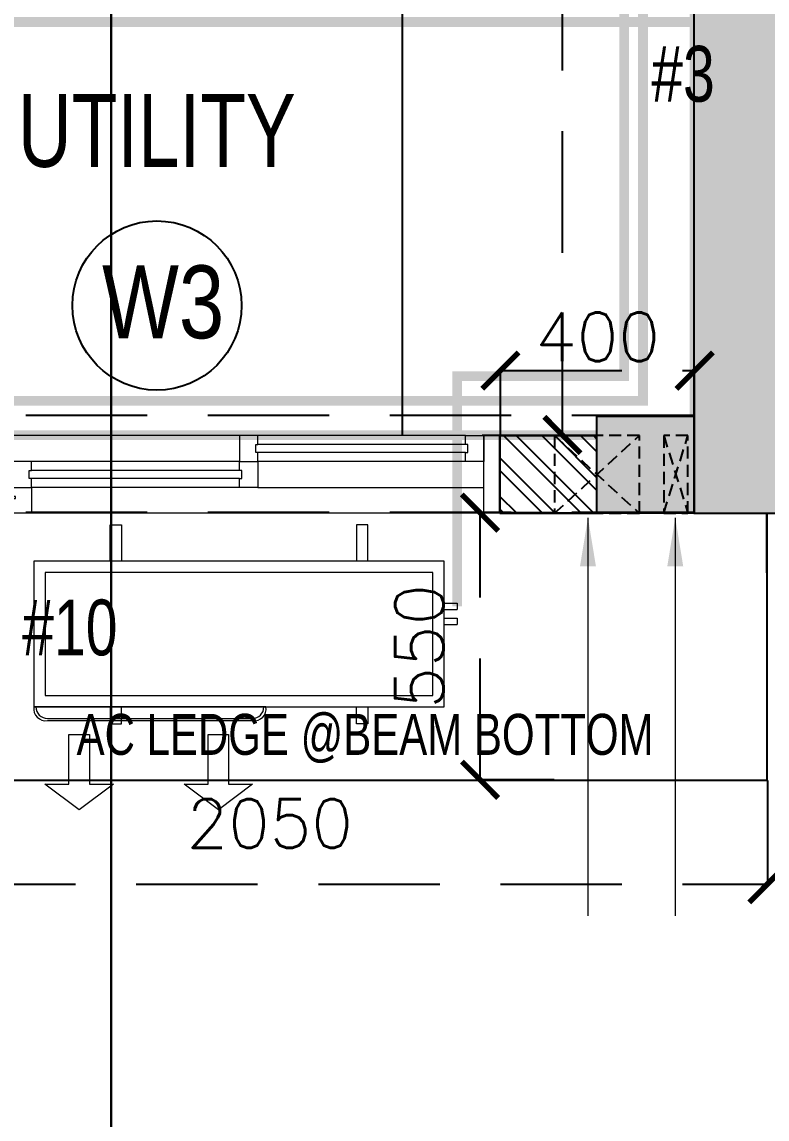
# Model space of a CAD drawing. Header units: millimetres. Extents: x 1135099 to 1230264, y -5736945 to -5695799.
# Drawn here: x 1216977 to 1218511, y -5720856 to -5718599 of the extents above; entities that cross this region are included whole.
import ezdxf
from ezdxf.enums import TextEntityAlignment as Align

# ---------------------------------------------------------------- set-up
doc = ezdxf.new("R2010")
doc.units = ezdxf.units.MM
doc.header["$LTSCALE"] = 1000
doc.header["$MEASUREMENT"] = 0
for name, pattern in [('3BHK-A$0$AUDIT_D_120904163729-0', [0]), ('3BHK-A$0$DASHED', [0.75, 0.5, -0.25]), ('3BHK-A$0$HIDDEN', [0.375, 0.25, -0.125]), ('3BHK-A$0$PHANTOM2', [1.25, 0.625, -0.125, 0.125, -0.125, 0.125, -0.125]), ('AUDIT_D_120904163729-0', [0]), ('T8 - TYPICAL FLOOR CORE$0$HIDDEN', [0.375, 0.25, -0.125]), ('T8(T9 IS SIMILAR) - DIMENSION & TEXTING$0$HIDDEN', [0.375, 0.25, -0.125]), ('T8(T9 IS SIMILAR)$0$$0$HIDDEN', [0.375, 0.25, -0.125]), ('T8_PROFILE SECTIONS$0$HIDDEN', [0.375, 0.25, -0.125]), ('T8_PROFILE SECTIONS$0$PHANTOM2', [1.25, 0.625, -0.125, 0.125, -0.125, 0.125, -0.125])]:
    doc.linetypes.add(name, pattern=pattern)
doc.layers.get('0').update_dxf_attribs({"linetype": 'AUDIT_D_120904163729-0'})
for name, color, linetype in [('3BHK-A$0$$0$a-KIT FIX', 251, 'Continuous'), ('3BHK-A$0$A-HATCH -160', 251, '3BHK-A$0$AUDIT_D_120904163729-0'), ('T8 - TYPICAL FLOOR CORE$0$A-DIMENSIONS', 2, 'T8 - TYPICAL FLOOR CORE$0$HIDDEN'), ('T8 - TYPICAL FLOOR CORE$0$A-SLAB SUNK-AC LEDGES', 251, 'T8 - TYPICAL FLOOR CORE$0$HIDDEN'), ('T8(T9 IS SIMILAR) - DIMENSION & TEXTING$0$A-DIMENSIONS', 2, 'T8(T9 IS SIMILAR) - DIMENSION & TEXTING$0$HIDDEN'), ('T8(T9 IS SIMILAR) - DIMENSION & TEXTING$1$a-window-no', 125, 'Continuous'), ('T8(T9 IS SIMILAR)$0$S-BEAM', 20, 'T8(T9 IS SIMILAR)$0$$0$HIDDEN'), ('T8_PROFILE SECTIONS$0$A-PROFILE SECTIONS', 81, 'T8_PROFILE SECTIONS$0$PHANTOM2'), ('T8_REFUGE COLUMNS$0$A-SHEAR WALL THICKENING', 3, 'Continuous'), ('T8_REFUGE COLUMNS$1$A-RCC COLS', 3, 'Continuous'), ('T8_TYPICAL COLUMNS$0$A-RCC COLS', 3, 'Continuous'), ('T8_TYPICAL COLUMNS$0$A-SHEAR WALL THICKENING', 3, 'Continuous')]:
    doc.layers.add(name, color=color, linetype=linetype)
for name, color, linetype, lineweight in [('3BHK-A$0$$0$Window', 4, 'Continuous', 20), ('3BHK-A$0$$1$A-WALL- 160', 6, 'Continuous', 30), ('3BHK-A$0$A-AC DRAIN PIPE', 94, 'Continuous', 18), ('3BHK-A$0$A-AC PIPE', 151, 'Continuous', 20), ('3BHK-A$0$A-ODU', 30, 'Continuous', 20), ('T8(T9 IS SIMILAR) - DIMENSION & TEXTING$0$T8 - TYPICAL FLOOR CORE$0$$1$a-Text', 4, 'Continuous', 0), ('T8(T9 IS SIMILAR) - DIMENSION & TEXTING$1$a-Text', 4, 'Continuous', 0), ('T8(T9 IS SIMILAR) - DIMENSION & TEXTING$1$R0-18-10-2014-T1-1st Podium Floor Plan$0$Text', 2, 'Continuous', 0), ('T8(T9 IS SIMILAR)$0$D&W', 8, 'Continuous', 25)]:
    doc.layers.add(name, color=color, linetype=linetype, lineweight=lineweight)
doc.layers.add('A-RERA CARPET AREA', color=30, linetype='Continuous', plot=False)
doc.layers.add('T8_REFUGE COLUMNS$1$COL-HATCH', color=7, linetype='Continuous', lineweight=25, true_color=0xa3a3a3)
doc.styles.add('T8 - TYPICAL FLOOR CORE$0$Romans 1', font='romans.shx', dxfattribs={"height": 100})
doc.styles.add('T8(T9 IS SIMILAR) - DIMENSION & TEXTING$0$Romans 1', font='romans.shx', dxfattribs={"height": 100})
doc.styles.add('T8(T9 IS SIMILAR) - DIMENSION & TEXTING$0$T8 - TYPICAL FLOOR CORE$0$$1$ARIAL ARROW', font='swisscl.ttf')
doc.styles.add('T8(T9 IS SIMILAR) - DIMENSION & TEXTING$1$ARIAL ARROW', font='swisscl.ttf')
doc.styles.add('T8(T9 IS SIMILAR) - DIMENSION & TEXTING$1$LODHA STANDERD', font='sanss___.ttf')
doc.styles.add('T8(T9 IS SIMILAR) - DIMENSION & TEXTING$1$Tahoma', font='tahoma.ttf')
doc.dimstyles.new('T8 - TYPICAL FLOOR CORE$0$ALPINE S', dxfattribs={"dimscale": 0, "dimtxt": 100, "dimasz": 75, "dimexe": 0, "dimexo": 0, "dimgap": 75, "dimtad": 1, "dimdec": 0, "dimzin": 0, "dimdsep": 46, "dimtxsty": 'T8 - TYPICAL FLOOR CORE$0$Romans 1', "dimblk": 'T8 - TYPICAL FLOOR CORE$0$_ArchTick', "dimcen": 0.09, "dimclrd": 256, "dimclre": 256, "dimclrt": 7, "dimadec": 0, "dimazin": 0, "dimtfac": 1, "dimtdec": 0, "dimtofl": 0, "dimtmove": 1, "dimatfit": 0, "dimldrblk": 'T8 - TYPICAL FLOOR CORE$0$_Open90', "dimfxl": 1, "dimtolj": 1, "dimtzin": 0, "dimarcsym": 0})
doc.dimstyles.new('T8(T9 IS SIMILAR) - DIMENSION & TEXTING$0$ALPINE S', dxfattribs={"dimscale": 0, "dimtxt": 100, "dimasz": 75, "dimexe": 0, "dimexo": 0, "dimgap": 75, "dimtad": 1, "dimdec": 0, "dimzin": 0, "dimdsep": 46, "dimtxsty": 'T8(T9 IS SIMILAR) - DIMENSION & TEXTING$0$Romans 1', "dimblk": 'T8(T9 IS SIMILAR) - DIMENSION & TEXTING$0$_ArchTick', "dimcen": 0.09, "dimclrd": 256, "dimclre": 256, "dimclrt": 7, "dimadec": 0, "dimazin": 0, "dimtfac": 1, "dimtdec": 0, "dimtofl": 0, "dimtmove": 1, "dimatfit": 0, "dimldrblk": 'T8(T9 IS SIMILAR) - DIMENSION & TEXTING$0$_Open90', "dimfxl": 1, "dimtolj": 1, "dimtzin": 0, "dimarcsym": 0})
doc.dimstyles.new('T8(T9 IS SIMILAR) - DIMENSION & TEXTING$1$SAMATA STD', dxfattribs={"dimtxt": 100, "dimasz": 50, "dimexe": 50, "dimexo": 50, "dimgap": 10, "dimtad": 0, "dimdec": 0, "dimrnd": 5, "dimzin": 0, "dimdsep": 46, "dimtxsty": 'T8(T9 IS SIMILAR) - DIMENSION & TEXTING$1$Tahoma', "dimblk": 'T8(T9 IS SIMILAR) - DIMENSION & TEXTING$1$_Origin2', "dimcen": -50, "dimdle": 50, "dimclrd": 7, "dimclre": 7, "dimclrt": 7, "dimadec": 0, "dimazin": 0, "dimtfac": 1, "dimtdec": 0, "dimtmove": 1, "dimatfit": 3, "dimfxl": 150, "dimtfill": 1, "dimtolj": 1, "dimtzin": 0, "dimlwd": -1, "dimlwe": -1, "dimarcsym": 0})

# ---------------------------------------------------------------- blocks, each defined once
blk = doc.blocks.new('T8(T9 IS SIMILAR) - DIMENSION & TEXTING$1$WINDOW TAG')
at = {"layer": 'T8(T9 IS SIMILAR) - DIMENSION & TEXTING$1$a-window-no'}
blk.add_circle((0, 0), 174.1, dxfattribs=at)
at = {"layer": 'T8(T9 IS SIMILAR) - DIMENSION & TEXTING$1$a-window-no', "style": 'T8(T9 IS SIMILAR) - DIMENSION & TEXTING$1$LODHA STANDERD'}
blk.add_attdef('WINDOW', text='', height=150, dxfattribs=at).set_placement((11.3, 2.8), align=Align.MIDDLE_CENTER)
blk = doc.blocks.new('T8(T9 IS SIMILAR) - DIMENSION & TEXTING$0$_ArchTick')
at = {"color": 0, "linetype": 'ByBlock', "const_width": 0.15}
blk.add_lwpolyline([(-0.5, -0.5), (0.5, 0.5)], dxfattribs=at)
blk = doc.blocks.new('*D401')
at = {"layer": 'T8(T9 IS SIMILAR) - DIMENSION & TEXTING$0$A-DIMENSIONS', "linetype": 'T8(T9 IS SIMILAR) - DIMENSION & TEXTING$0$HIDDEN', "lineweight": -2, "transparency": 16777216}
for p, q in [((1217925.4, -5715473.9), (1218090.1, -5715473.9)), ((1217924.5, -5719448.6), (1218090.1, -5719448.6))]:
    blk.add_line(p, q, dxfattribs=at)
at = {"layer": 'T8(T9 IS SIMILAR) - DIMENSION & TEXTING$0$A-DIMENSIONS', "lineweight": -2, "transparency": 16777216}
blk.add_line((1218090.1, -5719448.6), (1218090.1, -5715473.9), dxfattribs=at)
at = {"layer": 'T8(T9 IS SIMILAR) - DIMENSION & TEXTING$0$A-DIMENSIONS', "linetype": 'ByBlock', "lineweight": -2, "transparency": 16777216, "xscale": 75, "yscale": 75, "zscale": 75}
for p, rotation in [((1218090.1, -5715473.9), 90), ((1218090.1, -5719448.6), 270)]:
    blk.add_blockref('T8(T9 IS SIMILAR) - DIMENSION & TEXTING$0$_ArchTick', p, dxfattribs=dict(at, rotation=rotation))
at = {"layer": 'T8(T9 IS SIMILAR) - DIMENSION & TEXTING$0$A-DIMENSIONS', "color": 7, "linetype": 'ByBlock', "transparency": 16777216, "insert": (1217965.1, -5717069.1), "char_height": 100, "attachment_point": 5, "rotation": 90, "style": 'T8(T9 IS SIMILAR) - DIMENSION & TEXTING$0$Romans 1'}
blk.add_mtext('\\A1;3975', dxfattribs=at)
blk = doc.blocks.new('T8(T9 IS SIMILAR) - DIMENSION & TEXTING$0$_Open90')
at = {"color": 0, "linetype": 'ByBlock', "lineweight": -2}
for p, q in [((-0.5, 0.5), (0, 0)), ((0, 0), (-1, 0)), ((0, 0), (-0.5, -0.5))]:
    blk.add_line(p, q, dxfattribs=at)
blk = doc.blocks.new('*D403')
at = {"layer": 'T8(T9 IS SIMILAR) - DIMENSION & TEXTING$0$A-DIMENSIONS', "linetype": 'T8(T9 IS SIMILAR) - DIMENSION & TEXTING$0$HIDDEN', "lineweight": -2, "transparency": 16777216}
for p, q in [((1217962.4, -5719448.6), (1217962.4, -5719316)), ((1218362.3, -5719448.6), (1218362.3, -5719316))]:
    blk.add_line(p, q, dxfattribs=at)
at = {"layer": 'T8(T9 IS SIMILAR) - DIMENSION & TEXTING$0$A-DIMENSIONS', "lineweight": -2, "transparency": 16777216}
blk.add_line((1217962.4, -5719316), (1218362.3, -5719316), dxfattribs=at)
at = {"layer": 'T8(T9 IS SIMILAR) - DIMENSION & TEXTING$0$A-DIMENSIONS', "linetype": 'ByBlock', "lineweight": -2, "transparency": 16777216, "xscale": 75, "yscale": 75, "zscale": 75, "rotation": 180}
blk.add_blockref('T8(T9 IS SIMILAR) - DIMENSION & TEXTING$0$_ArchTick', (1217962.4, -5719316), dxfattribs=at)
at = {"layer": 'T8(T9 IS SIMILAR) - DIMENSION & TEXTING$0$A-DIMENSIONS', "linetype": 'ByBlock', "lineweight": -2, "transparency": 16777216, "xscale": 75, "yscale": 75, "zscale": 75}
blk.add_blockref('T8(T9 IS SIMILAR) - DIMENSION & TEXTING$0$_ArchTick', (1218362.3, -5719316), dxfattribs=at)
at = {"layer": 'T8(T9 IS SIMILAR) - DIMENSION & TEXTING$0$A-DIMENSIONS', "color": 7, "linetype": 'ByBlock', "transparency": 16777216, "insert": (1218162.3, -5719246.3), "char_height": 100, "attachment_point": 5, "style": 'T8(T9 IS SIMILAR) - DIMENSION & TEXTING$0$Romans 1'}
blk.add_mtext('\\A1;400', dxfattribs=at)
blk = doc.blocks.new('T8(T9 IS SIMILAR) - DIMENSION & TEXTING$1$_Origin2')
at = {"color": 0, "linetype": 'ByBlock', "lineweight": -2}
blk.add_line((-0.5, 0), (-1, 0), dxfattribs=at)
for radius in [0.5, 0.25]:
    blk.add_circle((0, 0), radius, dxfattribs=at)
blk = doc.blocks.new('*D253')
at = {"layer": 'T8(T9 IS SIMILAR) - DIMENSION & TEXTING$0$A-DIMENSIONS', "linetype": 'T8(T9 IS SIMILAR) - DIMENSION & TEXTING$0$HIDDEN', "lineweight": -2, "transparency": 16777216}
for p, q in [((1216462.3, -5720159.9), (1216462.3, -5720372.9)), ((1218512.1, -5720159.9), (1218512.1, -5720372.9))]:
    blk.add_line(p, q, dxfattribs=at)
at = {"layer": 'T8(T9 IS SIMILAR) - DIMENSION & TEXTING$0$A-DIMENSIONS', "lineweight": -2, "transparency": 16777216}
blk.add_line((1216462.3, -5720372.9), (1218512.1, -5720372.9), dxfattribs=at)
at = {"layer": 'T8(T9 IS SIMILAR) - DIMENSION & TEXTING$0$A-DIMENSIONS', "linetype": 'ByBlock', "lineweight": -2, "transparency": 16777216, "xscale": 75, "yscale": 75, "zscale": 75, "rotation": 180}
blk.add_blockref('T8(T9 IS SIMILAR) - DIMENSION & TEXTING$0$_ArchTick', (1216462.3, -5720372.9), dxfattribs=at)
at = {"layer": 'T8(T9 IS SIMILAR) - DIMENSION & TEXTING$0$A-DIMENSIONS', "linetype": 'ByBlock', "lineweight": -2, "transparency": 16777216, "xscale": 75, "yscale": 75, "zscale": 75}
blk.add_blockref('T8(T9 IS SIMILAR) - DIMENSION & TEXTING$0$_ArchTick', (1218512.1, -5720372.9), dxfattribs=at)
at = {"layer": 'T8(T9 IS SIMILAR) - DIMENSION & TEXTING$0$A-DIMENSIONS', "color": 7, "linetype": 'ByBlock', "transparency": 16777216, "insert": (1217487.2, -5720247.9), "char_height": 100, "attachment_point": 5, "style": 'T8(T9 IS SIMILAR) - DIMENSION & TEXTING$0$Romans 1'}
blk.add_mtext('\\A1;2050', dxfattribs=at)
blk = doc.blocks.new('T8_REFUGE COLUMNS$0$A$C277F3394')
at = {"layer": 'T8_REFUGE COLUMNS$0$A-SHEAR WALL THICKENING', "linetype": 'ByBlock', "true_color": 0xa3a3a3}
h = blk.add_hatch(color=253, dxfattribs=at)
h.dxf.hatch_style = 1
h.paths.add_polyline_path([(13070.2, -185), (13270.2, -185), (13270.2, -385), (13070.2, -385)])
at = {"layer": 'T8_REFUGE COLUMNS$0$A-SHEAR WALL THICKENING', "linetype": 'ByBlock'}
blk.add_lwpolyline([(13070.2, -185), (13270.2, -185), (13270.2, -385), (13070.2, -385)], close=True, dxfattribs=at)
blk = doc.blocks.new('T8_REFUGE COLUMNS$0$A$C46A13422')
at = {"layer": 'T8_REFUGE COLUMNS$0$A-SHEAR WALL THICKENING', "linetype": 'ByBlock'}
blk.add_blockref('T8_REFUGE COLUMNS$0$A$C277F3394', (-5609.8, -7500), dxfattribs=at)
blk = doc.blocks.new('T8_REFUGE COLUMNS')
at = {"layer": 'T8_REFUGE COLUMNS$1$COL-HATCH', "linetype": 'ByBlock'}
h = blk.add_hatch(color=256, dxfattribs=at)
h.dxf.hatch_style = 1
h.paths.add_polyline_path([(1218362.1, -5719609.9), (1218662.1, -5719609.9), (1218662.1, -5717174.9), (1218362.1, -5717174.9)])
at = {"layer": 'T8_REFUGE COLUMNS$1$A-RCC COLS', "linetype": 'ByBlock'}
blk.add_lwpolyline([(1218362.1, -5719609.9), (1218662.1, -5719609.9), (1218662.1, -5717174.9), (1218362.1, -5717174.9)], close=True, dxfattribs=at)
blk.add_blockref('T8_REFUGE COLUMNS$0$A$C46A13422', (1210702.1, -5711724.9), dxfattribs=at)
blk = doc.blocks.new('T8_TYPICAL COLUMNS$0$A$C277F3394')
at = {"layer": 'T8_TYPICAL COLUMNS$0$A-SHEAR WALL THICKENING', "linetype": 'ByBlock'}
h = blk.add_hatch(color=31, dxfattribs=at)
h.dxf.hatch_style = 1
h.paths.add_polyline_path([(13070.2, -185), (13270.2, -185), (13270.2, -385), (13070.2, -385)])
blk.add_lwpolyline([(13070.2, -185), (13270.2, -185), (13270.2, -385), (13070.2, -385)], close=True, dxfattribs=at)
blk = doc.blocks.new('T8_TYPICAL COLUMNS$0$A$C46A13422')
at = {"layer": 'T8_TYPICAL COLUMNS$0$A-SHEAR WALL THICKENING', "linetype": 'ByBlock'}
blk.add_blockref('T8_TYPICAL COLUMNS$0$A$C277F3394', (-5609.8, -7500), dxfattribs=at)
blk = doc.blocks.new('T8_TYPICAL COLUMNS')
at = {"layer": 'T8_TYPICAL COLUMNS$0$A-RCC COLS', "linetype": 'ByBlock'}
for name, p in [('T8_REFUGE COLUMNS', (0, 0)), ('T8_TYPICAL COLUMNS$0$A$C46A13422', (1210702.1, -5711724.9))]:
    blk.add_blockref(name, p, dxfattribs=at)
blk = doc.blocks.new('3BHK-A$0$$0$1500')
at = {"layer": '3BHK-A$0$$0$Window', "color": 1, "lineweight": 13}
for p, q in [((1150276.5, -5694418.8), (1148842.5, -5694418.8)), ((1149307.5, -5694418.8), (1148880, -5694418.8)), ((1149307.5, -5694472.1), (1148880, -5694472.1)), ((1149773.7, -5694472.1), (1149345, -5694472.1)), ((1149811.2, -5694472.1), (1150276.5, -5694472.1)), ((1149307.5, -5694525.5), (1148842.5, -5694525.5)), ((1149773.7, -5694525.5), (1149345, -5694525.5)), ((1150239, -5694525.5), (1149811.2, -5694525.5)), ((1149773.7, -5694578.8), (1148842.5, -5694578.8)), ((1150239, -5694578.8), (1149811.2, -5694578.8))]:
    blk.add_line(p, q, dxfattribs=at)
at = {"layer": '3BHK-A$0$$0$Window', "color": 5, "lineweight": 13}
for p, q in [((1149307.5, -5694449.1), (1148880, -5694449.1)), ((1149307.5, -5694453.6), (1148880, -5694453.6)), ((1149773.7, -5694490.7), (1149345, -5694490.7)), ((1149773.7, -5694506.9), (1149345, -5694506.9)), ((1150239, -5694544.1), (1149811.2, -5694544.1)), ((1150239, -5694560.2), (1149811.2, -5694560.2))]:
    blk.add_line(p, q, dxfattribs=at)
at = {"layer": '3BHK-A$0$$0$Window', "color": 4, "lineweight": 13}
for points in [[(1148842.5, -5694418.8), (1148809.5, -5694418.8), (1148809.5, -5694578.8), (1148842.5, -5694578.8)], [(1148880, -5694453.6), (1148880, -5694472.1), (1148842.5, -5694472.1), (1148842.5, -5694418.8), (1148880, -5694418.8), (1148880, -5694449.1), (1148875.5, -5694449.1), (1148875.5, -5694453.6)], [(1149307.5, -5694453.6), (1149307.5, -5694472.1), (1149345, -5694472.1), (1149345, -5694418.8), (1149307.5, -5694418.8), (1149307.5, -5694449.1), (1149312, -5694449.1), (1149312, -5694453.6)], [(1150309.5, -5694418.8), (1150276.5, -5694418.8), (1150276.5, -5694578.8), (1150309.5, -5694578.8)], [(1149345, -5694506.9), (1149345, -5694525.5), (1149307.5, -5694525.5), (1149307.5, -5694472.1), (1149345, -5694472.1), (1149345, -5694490.7), (1149340.5, -5694490.7), (1149340.5, -5694506.9)], [(1149773.7, -5694506.9), (1149773.7, -5694525.5), (1149811.2, -5694525.5), (1149811.2, -5694472.1), (1149773.7, -5694472.1), (1149773.7, -5694490.7), (1149778.2, -5694490.7), (1149778.2, -5694506.9)], [(1149811.2, -5694560.2), (1149811.2, -5694578.8), (1149773.7, -5694578.8), (1149773.7, -5694525.5), (1149811.2, -5694525.5), (1149811.2, -5694544.1), (1149806.7, -5694544.1), (1149806.7, -5694560.2)], [(1150239, -5694560.2), (1150239, -5694578.8), (1150276.5, -5694578.8), (1150276.5, -5694525.5), (1150239, -5694525.5), (1150239, -5694544.1), (1150243.5, -5694544.1), (1150243.5, -5694560.2)]]:
    blk.add_lwpolyline(points, close=True, dxfattribs=at)
blk = doc.blocks.new('3BHK-A$0$odu1')
at = {"layer": '3BHK-A$0$A-ODU'}
for p, q in [((258.1, -900), (258.1, -926.8)), ((271.4, -900), (271.4, -926.8)), ((289, -900), (289, -926.8)), ((302.3, -900), (302.3, -926.8)), ((271.4, -926.8), (258.1, -926.8)), ((302.3, -926.8), (289, -926.8))]:
    blk.add_line(p, q, dxfattribs=at)
for points in [[(88.5, -533), (88.5, -55, 0.504861), (60.4, -82.8), (60.4, -505.3, 0.504861)], [(88.5, -528.7), (88.5, -59.3), (88.5, -59.3, 0.414214), (65.1, -82.8), (65.1, -505.3, 0.414214), (88.5, -528.7)]]:
    blk.add_lwpolyline(points, format="xyb", close=True, dxfattribs=at)
for points in [[(388.5, -900), (388.5, -55), (88.5, -55), (88.5, -900)], [(365.1, -876.5), (365.1, -78.5), (112, -78.5), (112, -876.5)]]:
    blk.add_lwpolyline(points, close=True, dxfattribs=at)
at = {"layer": '3BHK-A$0$A-ODU', "color": 0, "lineweight": 20, "ltscale": 300}
for points in [[(32, -169.4), (-70.1, -169.4), (-70.1, -218.7), (-122.9, -148.3), (-70.1, -77.9), (-70.1, -127.2), (32, -127.2)], [(32, -456), (-70.1, -456), (-70.1, -505.3), (-122.9, -434.9), (-70.1, -364.4), (-70.1, -413.7), (32, -413.7)]]:
    blk.add_lwpolyline(points, close=True, dxfattribs=at)
at = {"layer": '3BHK-A$0$A-ODU', "color": 3}
for points in [[(88.5, -212.3), (53.8, -212.3), (53.8, -235.7), (88.5, -235.7)], [(388.5, -212.3), (463.5, -212.3), (463.5, -235.7), (388.5, -235.7)], [(88.5, -742.7), (53.8, -742.7), (53.8, -719.3), (88.5, -719.3)], [(388.5, -742.7), (463.5, -742.7), (463.5, -719.3), (388.5, -719.3)]]:
    blk.add_lwpolyline(points, dxfattribs=at)
blk = doc.blocks.new('3BHK-A')
at = {"layer": '3BHK-A$0$A-HATCH -160', "linetype": 'ByBlock'}
h = blk.add_hatch(dxfattribs=at)
h.set_pattern_fill('ANSI32', color=256, scale=150)
h.set_pattern_definition([(45, (-0.65, 1285.594), (-39.77475644, 39.77475644), []), (45, (25.864, 1285.594), (-39.77475644, 39.77475644), [])])
h.paths.add_polyline_path([(1194382.1, -5719609.9), (1194582.2, -5719609.9), (1194582.2, -5719449.9), (1194382.1, -5719449.9)])
at = {"linetype": '3BHK-A$0$HIDDEN', "ltscale": 0.1}
for p, q in [((1194244.6, -5719449.9, -0.5), (1194194.6, -5719609.9, -0.5)), ((1194244.6, -5719609.9, -0.5), (1194194.6, -5719449.9, -0.5)), ((1194469.6, -5719609.9, -0.5), (1194294.6, -5719449.9, -0.5)), ((1194469.6, -5719449.9, -0.5), (1194294.6, -5719609.9, -0.5))]:
    blk.add_line(p, q, dxfattribs=at)
at = {"linetype": '3BHK-A$0$HIDDEN', "ltscale": 0.1, "elevation": -0.5}
for points in [[(1194244.6, -5719609.9), (1194194.6, -5719609.9), (1194194.6, -5719449.9), (1194244.6, -5719449.9)], [(1194469.6, -5719609.9), (1194294.6, -5719609.9), (1194294.6, -5719449.9), (1194469.6, -5719449.9)]]:
    blk.add_lwpolyline(points, close=True, dxfattribs=at)
at = {"layer": '3BHK-A$0$$0$a-KIT FIX', "color": 1}
blk.add_line((1194782.3, -5719448.6, 0), (1194782.3, -5715474, 0), dxfattribs=at)
at = {"layer": '3BHK-A$0$$1$A-WALL- 160', "linetype": 'ByBlock'}
for p, q in [((1194382.1, -5719449.9, -1), (1194582.2, -5719449.9, -0.5)), ((1194582.2, -5719609.9, -0.5), (1194582.2, -5719449.9, -0.5)), ((1194382.1, -5719609.9, -0.5), (1194582.2, -5719609.9, -0.5))]:
    blk.add_line(p, q, dxfattribs=at)
at = {"layer": '3BHK-A$0$A-AC DRAIN PIPE', "linetype": '3BHK-A$0$PHANTOM2', "ltscale": 0.1, "const_width": 20, "elevation": 0.1}
blk.add_lwpolyline([(1194669.9, -5719801.3), (1194669.9, -5719327.4), (1194326, -5719327.4), (1194326, -5717448.4), (1192557.7, -5717448.4)], dxfattribs=at)
at = {"layer": '3BHK-A$0$A-AC PIPE', "linetype": '3BHK-A$0$DASHED', "ltscale": 0.1, "const_width": 20, "elevation": 0.1}
blk.add_lwpolyline([(1192557.7, -5717490.6), (1194287.3, -5717490.6), (1194287.3, -5719378.7), (1196372.9, -5719378.7), (1196372.9, -5719589)], dxfattribs=at)
at = {"layer": '3BHK-A$0$$1$A-WALL- 160', "linetype": 'ByBlock', "rotation": 180}
blk.add_blockref('3BHK-A$0$$0$1500', (2344891.7, -11414028.7, -0.5), dxfattribs=at)
at = {"layer": '3BHK-A$0$A-ODU', "xscale": -0.9999999999999977, "rotation": 269.9999207463206}
blk.add_blockref('3BHK-A$0$odu1', (1195596.8, -5720097, 0.1), dxfattribs=at)
blk = doc.blocks.new('T8 - TYPICAL FLOOR CORE$0$_ArchTick')
at = {"color": 0, "linetype": 'ByBlock', "const_width": 0.15}
blk.add_lwpolyline([(-0.5, -0.5), (0.5, 0.5)], dxfattribs=at)
blk = doc.blocks.new('*D856')
at = {"layer": 'T8 - TYPICAL FLOOR CORE$0$A-DIMENSIONS', "linetype": 'T8 - TYPICAL FLOOR CORE$0$HIDDEN', "lineweight": -2, "transparency": 16777216}
for p, q in [((1218074.2, -5719608.6), (1217921.7, -5719608.6)), ((1218074.2, -5720158.4), (1217921.7, -5720158.4))]:
    blk.add_line(p, q, dxfattribs=at)
at = {"layer": 'T8 - TYPICAL FLOOR CORE$0$A-DIMENSIONS', "lineweight": -2, "transparency": 16777216}
blk.add_line((1217921.7, -5720158.4), (1217921.7, -5719608.6), dxfattribs=at)
at = {"layer": 'T8 - TYPICAL FLOOR CORE$0$A-DIMENSIONS', "linetype": 'ByBlock', "lineweight": -2, "transparency": 16777216, "xscale": 75, "yscale": 75, "zscale": 75}
for p, rotation in [((1217921.7, -5719608.6), 90), ((1217921.7, -5720158.4), 270)]:
    blk.add_blockref('T8 - TYPICAL FLOOR CORE$0$_ArchTick', p, dxfattribs=dict(at, rotation=rotation))
at = {"layer": 'T8 - TYPICAL FLOOR CORE$0$A-DIMENSIONS', "color": 7, "linetype": 'ByBlock', "transparency": 16777216, "insert": (1217796.7, -5719883.5), "char_height": 100, "attachment_point": 5, "rotation": 90, "style": 'T8 - TYPICAL FLOOR CORE$0$Romans 1'}
blk.add_mtext('\\A1;550', dxfattribs=at)
blk = doc.blocks.new('T8 - TYPICAL FLOOR CORE$0$_Open90')
at = {"color": 0, "linetype": 'ByBlock', "lineweight": -2}
for p, q in [((-0.5, 0.5), (0, 0)), ((0, 0), (-1, 0)), ((0, 0), (-0.5, -0.5))]:
    blk.add_line(p, q, dxfattribs=at)
blk = doc.blocks.new('T8_PROFILE SECTIONS$0$MH')
at = {"layer": 'T8_PROFILE SECTIONS$0$A-PROFILE SECTIONS', "linetype": 'T8_PROFILE SECTIONS$0$HIDDEN', "ltscale": 2, "const_width": 5}
blk.add_lwpolyline([(1140339.1, -5697424.8), (1140339.1, -5700565.7)], dxfattribs=at)
blk = doc.blocks.new('PROFILE SECTION LINE T9')
at = {"layer": 'T8_PROFILE SECTIONS$0$A-PROFILE SECTIONS', "linetype": 'ByBlock', "xscale": -1, "rotation": 180}
blk.add_blockref('T8_PROFILE SECTIONS$0$MH', (-1108895.4, -5707241.5, 0), dxfattribs=at)
blk = doc.blocks.new('T8(T9 IS SIMILAR) - DIMENSION & TEXTING')
at = {"layer": 'T8(T9 IS SIMILAR) - DIMENSION & TEXTING$1$a-window-no'}
ref = blk.add_blockref('T8(T9 IS SIMILAR) - DIMENSION & TEXTING$1$WINDOW TAG', (1217254.9, -5719182.1), dxfattribs=at)
ref.add_attrib('WINDOW', 'W3', dxfattribs={"height": 150, "style": 'T8(T9 IS SIMILAR) - DIMENSION & TEXTING$1$LODHA STANDERD', "width": 0.8}).set_placement((1217267.6, -5719174.6), align=Align.MIDDLE_CENTER)
at = {"layer": 'T8(T9 IS SIMILAR) - DIMENSION & TEXTING$0$T8 - TYPICAL FLOOR CORE$0$$1$a-Text', "style": 'T8(T9 IS SIMILAR) - DIMENSION & TEXTING$0$T8 - TYPICAL FLOOR CORE$0$$1$ARIAL ARROW'}
blk.add_text('AC LEDGE @BEAM BOTTOM', height=84.375, dxfattribs=at).set_placement((1217089.4, -5720106.8, 0))
at = {"layer": 'T8(T9 IS SIMILAR) - DIMENSION & TEXTING$1$a-Text', "style": 'T8(T9 IS SIMILAR) - DIMENSION & TEXTING$1$ARIAL ARROW'}
blk.add_text('UTILITY', height=150, dxfattribs=at).set_placement((1216968.3, -5718896.8))
at = {"layer": 'T8(T9 IS SIMILAR) - DIMENSION & TEXTING$1$R0-18-10-2014-T1-1st Podium Floor Plan$0$Text', "linetype": 'ByBlock', "style": 'T8(T9 IS SIMILAR) - DIMENSION & TEXTING$1$ARIAL ARROW'}
blk.add_text('#10', height=114.75, dxfattribs=at).set_placement((1216977.4, -5719902))
at = {"layer": 'T8(T9 IS SIMILAR) - DIMENSION & TEXTING$1$R0-18-10-2014-T1-1st Podium Floor Plan$0$Text', "insert": (1218403.8, -5718764.2), "char_height": 114.75, "width": 1771.034, "attachment_point": 9, "style": 'T8(T9 IS SIMILAR) - DIMENSION & TEXTING$1$ARIAL ARROW'}
blk.add_mtext('#3', dxfattribs=at)
at = {"layer": 'T8(T9 IS SIMILAR) - DIMENSION & TEXTING$0$A-DIMENSIONS', "linetype": 'ByBlock'}
dim = blk.add_linear_dim(base=(1218090.1, -5715473.9), p1=(1217924.5, -5719448.6), p2=(1217925.4, -5715473.9), angle=270, dimstyle='T8(T9 IS SIMILAR) - DIMENSION & TEXTING$0$ALPINE S', override={"dimscale": 1, "dimfxl": 5, "dimarcsym": 1}, dxfattribs=at)
dim.commit()
dim.dimension.update_dxf_attribs({"geometry": '*D401', "text_midpoint": (1218090.1, -5717069.1), "dimtype": 128})
dim = blk.add_linear_dim(base=(1218362.3, -5719316), p1=(1217962.4, -5719448.6, 0.5), p2=(1218362.3, -5719448.6), dimstyle='T8(T9 IS SIMILAR) - DIMENSION & TEXTING$0$ALPINE S', override={"dimscale": 1, "dimfxl": 5, "dimarcsym": 1}, dxfattribs=at)
dim.commit()
dim.dimension.update_dxf_attribs({"geometry": '*D403', "text_midpoint": (1218162.3, -5719371.3), "dimtype": 128})
dim = blk.add_linear_dim(base=(1218512.1, -5720372.9), p1=(1216462.3, -5720159.9), p2=(1218512.1, -5720159.9), dimstyle='T8(T9 IS SIMILAR) - DIMENSION & TEXTING$0$ALPINE S', override={"dimscale": 1, "dimfxl": 5, "dimarcsym": 1}, dxfattribs=at)
dim.commit()
dim.dimension.update_dxf_attribs({"geometry": '*D253', "text_midpoint": (1217487.2, -5720247.9)})
at = {"layer": 'T8(T9 IS SIMILAR) - DIMENSION & TEXTING$1$R0-18-10-2014-T1-1st Podium Floor Plan$0$Text'}
for points in [[(1218142.6, -5719618.9), (1218142.6, -5720248.5), (1218142.6, -5720438.2)], [(1218322.4, -5719618.9), (1218322.3, -5720248.5), (1218322.4, -5720438.2)]]:
    blk.add_leader(points, dimstyle='T8(T9 IS SIMILAR) - DIMENSION & TEXTING$1$SAMATA STD', override={"dimscale": 1, "dimasz": 100, "dimclrd": 2, "dimfxlon": 1, "dimarcsym": 1}, dxfattribs=at)
blk = doc.blocks.new('T8 - TYPICAL FLOOR CORE')
at = {"layer": 'T8 - TYPICAL FLOOR CORE$0$A-SLAB SUNK-AC LEDGES', "linetype": 'ByBlock'}
for p, q in [((1218512.1, -5719609.9), (1218512.1, -5720159.9)), ((1218512.1, -5720159.9), (1216462.3, -5720159.9))]:
    blk.add_line(p, q, dxfattribs=at)
at = {"layer": 'T8 - TYPICAL FLOOR CORE$0$A-DIMENSIONS', "linetype": 'ByBlock'}
dim = blk.add_linear_dim(base=(1217921.7, -5719608.6), p1=(1218074.2, -5720158.4, 0), p2=(1218074.2, -5719608.6, 0), angle=90, dimstyle='T8 - TYPICAL FLOOR CORE$0$ALPINE S', override={"dimscale": 1, "dimfxl": 5, "dimarcsym": 1}, dxfattribs=at)
dim.commit()
dim.dimension.update_dxf_attribs({"geometry": '*D856', "text_midpoint": (1217796.7, -5719883.5)})
blk = doc.blocks.new('T8(T9 IS SIMILAR)')
at = {"layer": 'T8(T9 IS SIMILAR)$0$D&W', "linetype": 'ByBlock', "xscale": -1}
blk.add_blockref('3BHK-A', (2412544.6, 0, 0.5), dxfattribs=at)
at = {"layer": 'T8(T9 IS SIMILAR)$0$D&W', "linetype": 'ByBlock'}
blk.add_blockref('T8 - TYPICAL FLOOR CORE', (0, 0), dxfattribs=at)
at = {"layer": 'T8(T9 IS SIMILAR)$0$S-BEAM'}
for p, q in [((1218361, -5719408.3, -0.3), (1215861.1, -5719408.3, 0)), ((1218361, -5719608.3, -0.3), (1215861.1, -5719608.3, 0))]:
    blk.add_line(p, q, dxfattribs=at)
at = {"layer": 'T8(T9 IS SIMILAR)$0$S-BEAM', "elevation": -0.2}
blk.add_lwpolyline([(1218511.9, -5719608.2), (1218512.3, -5720159.7), (1216462, -5720160)], dxfattribs=at)
at = {"layer": 'T8(T9 IS SIMILAR)$0$D&W', "linetype": 'ByBlock'}
blk.add_blockref('T8_TYPICAL COLUMNS', (0, 0), dxfattribs=at)

msp = doc.modelspace()

# ---------------------------------------------------------------- linework, layer by layer
at = {"layer": 'A-RERA CARPET AREA', "const_width": 20, "elevation": 0.6}
msp.add_lwpolyline([(1227361.8, -5710698.3), (1227361.8, -5717398.5), (1225911.8, -5717398.6), (1225911.8, -5719523.5), (1222611.9, -5719523.5), (1222611.9, -5717573.5), (1218362, -5717573.5), (1218362, -5718598.6), (1215862.3, -5718598.9), (1215862.3, -5715374), (1213337.2, -5715374), (1213337.2, -5714273.5)], dxfattribs=at)
msp.add_lwpolyline([(1218362, -5718598.6), (1215862.4, -5718598.6), (1215862.4, -5719448.8), (1218362, -5719448.8)], close=True, dxfattribs=at)

# ---------------------------------------------------------------- next in the draw order: block references
at = {"linetype": 'ByBlock'}
msp.add_blockref('T8(T9 IS SIMILAR)', (-1.4, 0.2, -0.6), dxfattribs=at)

# ---------------------------------------------------------------- next in the draw order: block references
at = {"layer": 'T8_PROFILE SECTIONS$0$A-PROFILE SECTIONS', "linetype": 'ByBlock'}
msp.add_blockref('PROFILE SECTION LINE T9', (1185716.8, -5711615.6, -0.7), dxfattribs=at)

# ---------------------------------------------------------------- next in the draw order: block references
at = {"linetype": 'ByBlock'}
msp.add_blockref('T8(T9 IS SIMILAR) - DIMENSION & TEXTING', (0, 0), dxfattribs=at)

doc.saveas('drawing.dxf')
